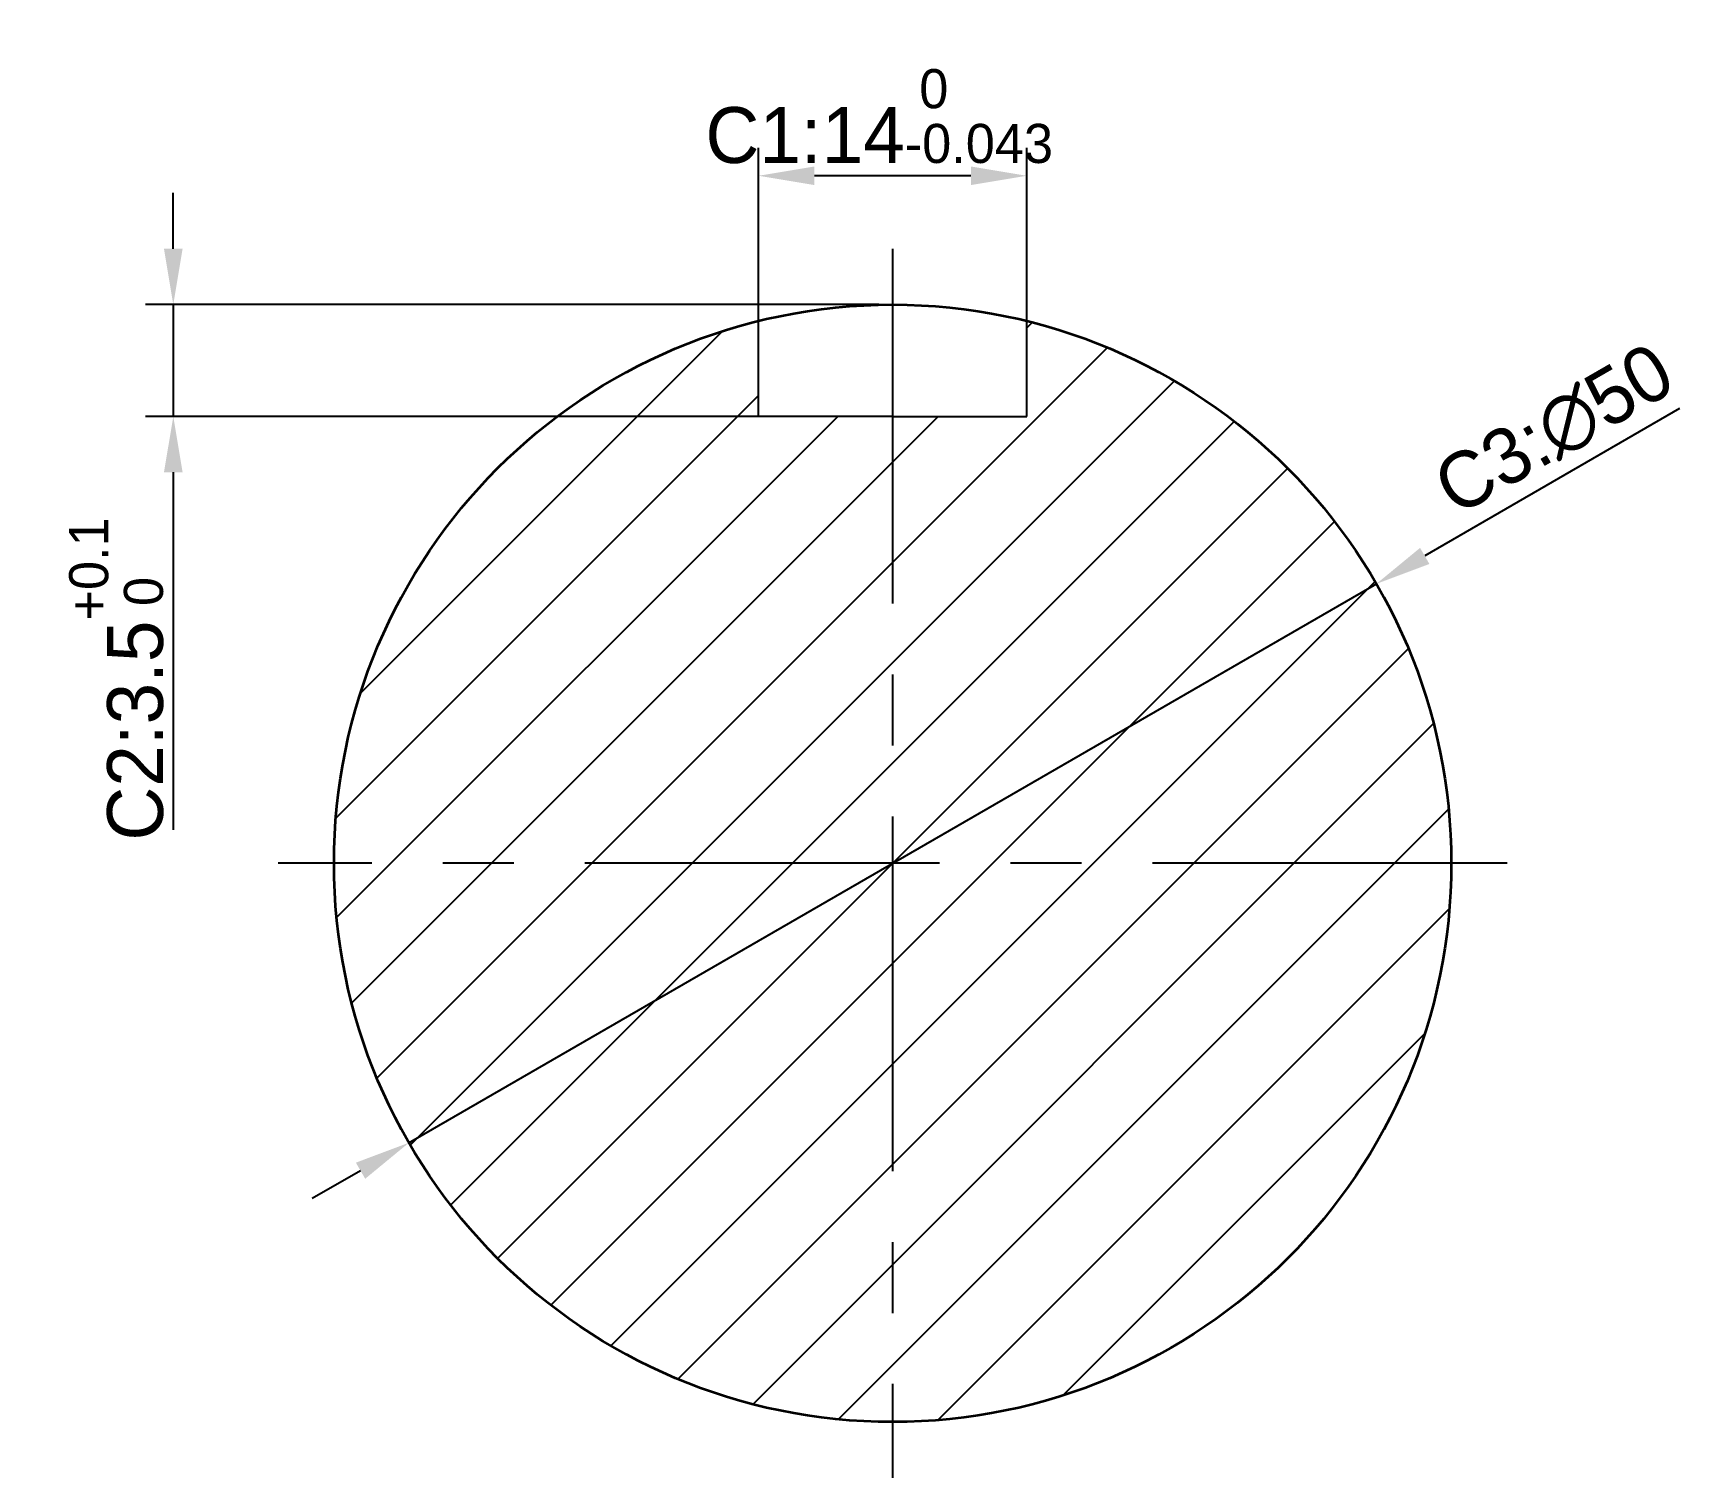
# Model space of a CAD drawing. Header units: millimetres. Extents: x -38.5 to 35.7, y -27.5 to 37.1.
import ezdxf

# ---------------------------------------------------------------- set-up
doc = ezdxf.new("R2010")
doc.units = ezdxf.units.MM
doc.linetypes.add('CENTER', pattern=[50.8, 31.75, -6.35, 6.35, -6.35])
doc.styles.add('gb', font='ChangFangSong.ttf')
doc.dimstyles.new('ISO-25', dxfattribs={"dimtxt": 2.5, "dimasz": 2.5, "dimexe": 1.25, "dimexo": 0.625, "dimtad": 1, "dimtxsty": 'gb', "dimcen": 2.5, "dimadec": 0, "dimazin": 0, "dimtfac": 1, "dimtmove": 0, "dimatfit": 3, "dimfxl": 1, "dimarcsym": 0})

# ---------------------------------------------------------------- blocks, each defined once
blk = doc.blocks.new('*D5')
at = {"color": 0, "lineweight": -2}
for p, q in [((-6, 20.625), (-6, 32.018)), ((6, 20.625), (6, 32.018)), ((3.5, 30.768), (-3.5, 30.768))]:
    blk.add_line(p, q, dxfattribs=at)
at = {"color": 0}
for points in [[(-3.5, 31.184), (-3.5, 30.351), (-6, 30.768)], [(3.5, 30.351), (3.5, 31.184), (6, 30.768)]]:
    blk.add_solid(points, dxfattribs=at)
at = {"layer": 'Defpoints', "color": 0}
for p in [(-6, 30.768), (-6, 20), (6, 20)]:
    blk.add_point(p, dxfattribs=at)
at = {"color": 0, "insert": (-0.601, 33.422), "char_height": 2.5, "attachment_point": 5, "style": 'gb'}
blk.add_mtext('C1:14{\\H0.7x;\\S 0^ -0.043;}', dxfattribs=at)
blk = doc.blocks.new('*D3')
at = {"color": 0, "lineweight": -2}
for p, q in [((-32.192, 27.5), (-32.192, 30)), ((-0.625, 25), (-33.442, 25)), ((-32.192, 25), (-32.192, 20)), ((-0.625, 20), (-33.442, 20)), ((-32.192, 17.5), (-32.192, 1.498))]:
    blk.add_line(p, q, dxfattribs=at)
at = {"color": 0}
for points in [[(-32.609, 27.5), (-31.775, 27.5), (-32.192, 25)], [(-31.775, 17.5), (-32.609, 17.5), (-32.192, 20)]]:
    blk.add_solid(points, dxfattribs=at)
at = {"layer": 'Defpoints', "color": 0}
for p in [(0, 25), (-32.192, 20), (0, 20)]:
    blk.add_point(p, dxfattribs=at)
at = {"color": 0, "insert": (-34.736, 8.249), "char_height": 2.5, "attachment_point": 5, "rotation": 90, "style": 'gb'}
blk.add_mtext('C2:3.5{\\H0.7x;\\S+0.1^  0;}', dxfattribs=at)
blk = doc.blocks.new('*D4')
at = {"color": 0, "lineweight": -2}
for p, q in [((35.221, 20.346), (23.812, 13.756)), ((-21.648, -12.505), (21.648, 12.505)), ((-23.812, -13.756), (-25.977, -15.006))]:
    blk.add_line(p, q, dxfattribs=at)
at = {"color": 0}
for points in [[(23.604, 14.116), (24.021, 13.395), (21.648, 12.505)], [(-23.604, -14.116), (-24.021, -13.395), (-21.648, -12.505)]]:
    blk.add_solid(points, dxfattribs=at)
at = {"layer": 'Defpoints', "color": 0}
for p in [(21.648, 12.505), (-21.648, -12.505)]:
    blk.add_point(p, dxfattribs=at)
at = {"color": 0, "insert": (29.613, 19.383), "char_height": 2.5, "attachment_point": 5, "rotation": 30.01334, "style": 'gb'}
blk.add_mtext('{\\fChangFangSong|b0|i0|c134|p32;C3:∅50}', dxfattribs=at)

msp = doc.modelspace()

# ---------------------------------------------------------------- hatches: boundary and pattern name
h = msp.add_hatch()
h.set_pattern_fill('ANSI31', color=256)
h.paths.add_polyline_path([(6, 20), (-6, 20), (-6, 24.269, 8.211554), (6, 24.269), (6, 20)], is_closed=False)

# ---------------------------------------------------------------- linework, layer by layer
at = {"color": 1, "linetype": 'CENTER', "ltscale": 0.5}
for p, q in [((0, 27.5), (0, -27.5)), ((27.5, 0), (-27.5, 0))]:
    msp.add_line(p, q, dxfattribs=at)
for p, q in [((-6, 20), (-6, 24.269)), ((6, 20), (6, 24.269)), ((0, 20), (-6, 20)), ((0, 20), (6, 20))]:
    msp.add_line(p, q)
at = {"lineweight": 35}
msp.add_circle((0, 0), 25, dxfattribs=at)

# ---------------------------------------------------------------- dimensions: what is measured, and where the dimension line sits
for base, p1, p2, angle, text, picture, middle, dimtype in [((-6, 30.768), (6, 20), (-6, 20), 180, 'C1:14{\\H0.7x;\\S 0^ -0.043;}', '*D5', (-0.601, 30.768), 161), ((-32.192, 20), (0, 25), (0, 20), 90, 'C2:3.5{\\H0.7x;\\S+0.1^  0;}', '*D3', (-32.192, 8.249), 160)]:
    dim = msp.add_linear_dim(base=base, p1=p1, p2=p2, angle=angle, text=text, dimstyle='ISO-25', override={"dimtxsty": 'gb', "dimtolj": 0})
    dim.commit()
    dim.dimension.update_dxf_attribs({"geometry": picture, "text_midpoint": middle, "dimtype": dimtype})
dim = msp.add_diameter_dim_2p(p1=(-21.648, -12.505), p2=(21.648, 12.505), text='{\\fChangFangSong|b0|i0|c134|p32;C3:<>}', dimstyle='ISO-25', override={"dimtxsty": 'gb', "dimtolj": 0})
dim.commit()
dim.dimension.update_dxf_attribs({"geometry": '*D4', "text_midpoint": (29.613, 19.383)})

doc.saveas('drawing.dxf')
